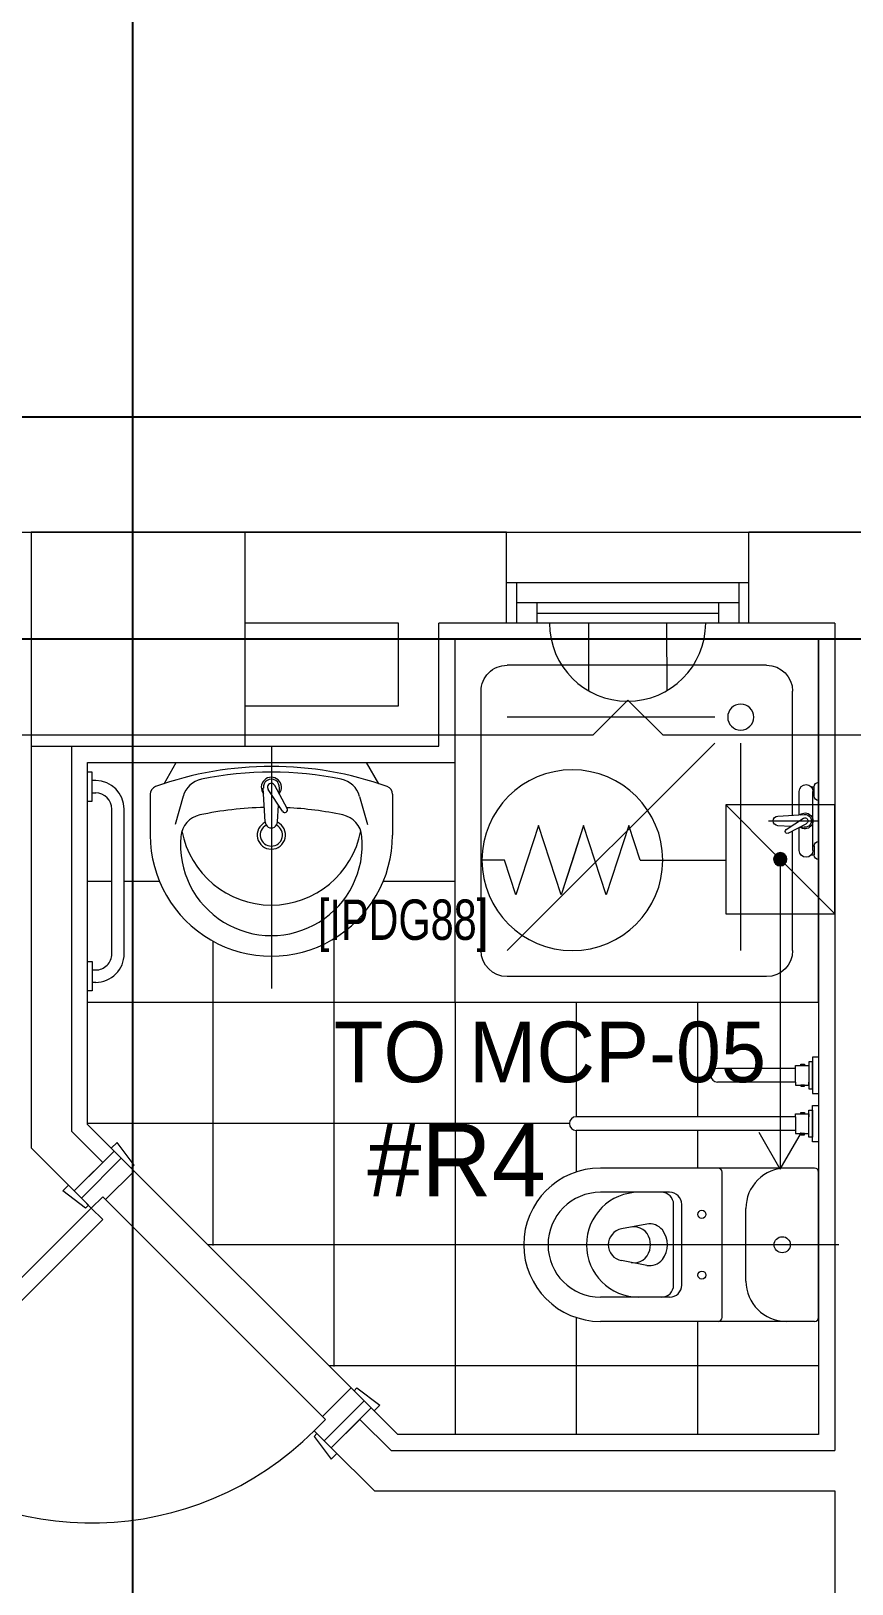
# Model space of a CAD drawing. Header units: metres. Extents: x 75097 to 220695, y -1557923 to -1361206.
# Drawn here: x 151311 to 153344, y -1428778 to -1424931 of the extents above; entities that cross this region are included whole.
import ezdxf

# ---------------------------------------------------------------- set-up
doc = ezdxf.new("R2010")
doc.units = ezdxf.units.M
doc.layers.get('0').update_dxf_attribs({"lineweight": 0})
for name, color, linetype, lineweight in [('A-100 - Copy$0$72_EGR_BASE_TEXT', 8, 'Continuous', 0), ('A-100 - Copy$0$Aluminum', 8, 'Continuous', 0), ('A-100 - Copy$0$car', 8, 'Continuous', 0), ('A-100 - Copy$0$Medical Equipment and Furniture', 8, 'Continuous', 0), ('A-100 - Copy$0$Proj', 8, 'Continuous', 0), ('A-100 - Copy$0$SANIT', 8, 'Continuous', 0), ('A-100 - Copy$0$Structure', 8, 'Continuous', 9), ('A-100 - Copy$0$Tiles', 8, 'Continuous', 0), ('A-100 - Copy$0$Walls', 8, 'Continuous', 0), ('A-100 - Copy$0$Wooden Joinery', 8, 'Continuous', 0)]:
    doc.layers.add(name, color=color, linetype=linetype, lineweight=lineweight)
for name, color, linetype in [('A-100 - Copy$0$axes', 8, 'Continuous'), ('AMA-SO-POWER', 85, 'Continuous'), ('PD-VENT', 8, 'Continuous')]:
    doc.layers.add(name, color=color, linetype=linetype)
doc.layers.add('E-POWR', color=7, linetype='Continuous', lineweight=9, true_color=0x4e7e3e)
doc.layers.add('EXF', color=7, linetype='Continuous', lineweight=0, true_color=0x4e7e3e)
doc.styles.add('A-100 - Copy$0$X3G_ENTITY_2587EA', font='swisscl.ttf', dxfattribs={"height": 200})
doc.styles.add('Optima_5', font='', dxfattribs={"height": 3.001645})
doc.styles.get("Standard").update_dxf_attribs({"font": 'GOTHIC.TTF'})
doc.styles.get('Optima_5').set_extended_font_data('Optima')

# ---------------------------------------------------------------- blocks, each defined once
blk = doc.blocks.new('WALL OUTLET')
at = {"layer": 'E-POWR', "extrusion": (9.94399e-05, 4.90741e-07, 1)}
blk.add_line((-193.4, 0, 0), (193.4, 0, 0), dxfattribs=at)
blk.add_line((-193.4, 0, 0), (193.4, 0, 0), dxfattribs=at)
at = {"layer": 'E-POWR', "extrusion": (9.94399e-05, 4.90741e-07, 1), "elevation": 0}
for points in [[(-96.7, 0), (-96.7, 167.5)], [(96.7, 0), (96.7, 167.5)]]:
    blk.add_lwpolyline(points, dxfattribs=at)
at = {"layer": 'E-POWR', "extrusion": (9.94399e-05, 4.90741e-07, 1)}
blk.add_arc((0, 0, 0), 193.4, 359.9963, 179.9963, dxfattribs=at)
blk = doc.blocks.new('E-WATER HEATER SKT')
at = {"layer": 'E-POWR'}
h = blk.add_hatch(color=256, dxfattribs=at)
h.dxf.hatch_style = 1
h.paths.add_polyline_path([(-0.4153, 0.0019, 1), (-0.4426, 0.0019, 1)])
for p, q in [((-0.5415, -0.1106), (-0.5415, 0.1144)), ((-0.5415, 0.1144), (-0.3165, 0.1144))]:
    blk.add_line(p, q, dxfattribs=at)
blk.add_lwpolyline([(-0.5415, 0.1144), (-0.3165, 0.1144), (-0.3165, -0.1106), (-0.5415, -0.1106)], close=True, dxfattribs=at)
for points in [[(-0.4208, 0.01), (-0.3165, 0.1144)], [(-0.1398, 0), (-0.1165, 0.0717), (-0.0932, 0)], [(-0.1398, 0), (-0.1165, 0.0717), (-0.0699, -0.0717), (-0.0233, 0.0717), (0.0233, -0.0717), (0.0699, 0.0717), (0.1165, -0.0717), (0.1398, 0), (0.1865, 0)], [(-0.0466, 0), (-0.0233, 0.0717), (0, 0)], [(0.0466, 0), (0.0699, 0.0717), (0.0932, 0)], [(-0.1398, 0), (-0.3165, 0)], [(-0.0932, 0), (-0.0699, -0.0717), (-0.0466, 0)], [(0, 0), (0.0233, -0.0717), (0.0466, 0)], [(0.0932, 0), (0.1165, -0.0717), (0.1398, 0)], [(-0.5415, -0.1106), (-0.4371, -0.0063)]]:
    blk.add_lwpolyline(points, dxfattribs=at)
for centre, radius in [((0, 0), 0.1865), ((-0.429, 0.0019), 0.0137)]:
    blk.add_circle(centre, radius, dxfattribs=at)
blk = doc.blocks.new('arrow')
at = {"layer": 'E-POWR'}
for points in [[(140757.7, -1398284.6), (140667.3, -1398232.4)], [(139990, -1398284.6), (140757.7, -1398284.6), (140757.7, -1398284.6)], [(140757.7, -1398284.6), (140667.3, -1398336.8)]]:
    blk.add_lwpolyline(points, dxfattribs=at)
blk = doc.blocks.new('A-100 - Copy$0$A$C5B88081F')
at = {"layer": 'A-100 - Copy$0$car'}
for p, q in [((91.9, -7.1), (629.3, -544.5)), ((558.6, -615.2), (21.2, -77.8))]:
    blk.add_line(p, q, dxfattribs=at)
at = {"layer": 'A-100 - Copy$0$Wooden Joinery'}
for p, q in [((1102.4, 41.7), (1038.7, -21.9)), ((1158.9, 41.7), (1130.6, 13.4)), ((1151.9, 34.6), (1144.8, 41.7)), ((1166, 34.6), (1158.9, 41.7)), ((1116.5, 27.6), (1052.9, -36.1)), ((1137.7, 20.5), (1130.6, 27.6)), ((1137.7, 6.3), (1130.6, 13.4)), ((1194.3, 6.3), (1201.4, -0.7)), ((1166, -21.9), (1173.1, -29)), ((1201.4, -0.7), (1173.1, -29)), ((1180.1, -21.9), (1187.2, -29)), ((1194.3, -7.8), (1201.4, -14.9)), ((1045.8, -71.4), (1038.7, -64.4)), ((1059.9, -57.3), (1045.8, -71.4)), ((1059.9, -57.3), (1052.9, -50.2)), ((1187.2, -43.2), (1123.6, -106.8)), ((1201.4, -57.3), (1137.7, -120.9)), ((1102.4, -99.7), (1088.2, -113.9)), ((1088.2, -113.9), (1095.3, -120.9)), ((1102.4, -99.7), (1109.4, -106.8))]:
    blk.add_line(p, q, dxfattribs=at)
for points in [[(106.1, 35.4), (113.1, 42.4), (70.7, 99), (56.6, 84.9)], [(636.4, -495), (1187.2, 55.8), (1215.5, 27.6), (664.7, -523.3)], [(14.1, -70.7), (7.1, -77.8), (-49.5, -35.4), (-35.4, -21.2)], [(671.8, -530.3), (678.8, -523.3), (735.4, -565.7), (721.2, -579.8)], [(565.7, -622.3), (558.6, -629.3), (601, -685.9), (615.2, -671.8)]]:
    blk.add_lwpolyline(points, close=True, dxfattribs=at)
for points in [[(88.4, 53), (-10.6, -46), (-28.3, -28.3), (70.7, 70.7), (88.4, 53)], [(88.4, 53), (113.1, 28.3), (84.9, 0), (91.9, -7.1), (21.2, -77.8), (-10.6, -46), (88.4, 53)], [(689.4, -548), (664.7, -523.3), (636.4, -551.5), (629.3, -544.5), (558.6, -615.2), (590.4, -647), (689.4, -548)], [(689.4, -548), (590.4, -647), (608.1, -664.7), (707.1, -565.7), (689.4, -548)]]:
    blk.add_lwpolyline(points, dxfattribs=at)
for centre, radius, start, end in [((664.7, -523.3), 780, 47.9395, 135), ((1123.6, 20.5), 30, 45, 135), ((1123.6, 20.5), 10, 45, 135), ((1059.9, -43.2), 30, 135, 225), ((1059.9, -43.2), 10, 135, 225), ((1180.1, -36.1), 10, 315, 45), ((1180.1, -36.1), 30, 315, 45), ((1116.5, -99.7), 10, 225, 315), ((1116.5, -99.7), 30, 225, 315)]:
    blk.add_arc(centre, radius, start, end, dxfattribs=at)
blk = doc.blocks.new('A-100 - Copy$0$SHOWER TRAY 80x80')
at = {"layer": 'A-100 - Copy$0$SANIT'}
for p, q in [((0, 0), (0, 0.8)), ((0.8, 0.8), (0, 0.8)), ((0.8, 0), (0.8, 0.8)), ((0.1143, 0.7429), (0.6857, 0.7429)), ((0.0571, 0.4124), (0.0571, 0.6857)), ((0.7429, 0.1143), (0.7429, 0.6857)), ((0.2286, 0.6286), (0.6857, 0.6286)), ((0.1714, 0.1143), (0.1714, 0.5714)), ((0.2286, 0.5714), (0.6857, 0.1143)), ((0.01, 0.455), (0.01, 0.475)), ((0.0163, 0.475), (0.01, 0.475)), ((0.0125, 0.455), (0.01, 0.455)), ((0.0125, 0.335), (0.0125, 0.465)), ((0.0425, 0.4133), (0.0425, 0.465)), ((0.0895, 0.4105), (0.0316, 0.4139)), ((0.11, 0.4), (0, 0.4)), ((0.0667, 0.3728), (0.0271, 0.3939)), ((0.0407, 0.3866), (0.0316, 0.3861)), ((0.0715, 0.3808), (0.0334, 0.4058)), ((0.0425, 0.335), (0.0425, 0.3857)), ((0.0571, 0.1143), (0.0571, 0.3779)), ((0.0608, 0.3878), (0.0895, 0.3895)), ((0.01, 0.345), (0.01, 0.325)), ((0.0125, 0.345), (0.01, 0.345)), ((0.0163, 0.325), (0.01, 0.325)), ((0.1143, 0.0571), (0.6857, 0.0571)), ((0, 0), (0.8, 0))]:
    blk.add_line(p, q, dxfattribs=at)
blk.add_circle((0.1714, 0.6286), 0.0286, dxfattribs=at)
for centre, radius, start, end in [((0.1143, 0.6857), 0.0571, 90, 180), ((0.6857, 0.6857), 0.0571, 360, 90), ((0, 0.475), 0.01, 0, 90), ((0.0275, 0.465), 0.015, 0, 180), ((0, 0.455), 0.01, 270, 0), ((0.03, 0.4), 0.0175, 49.632, 309.2526), ((0.03, 0.4), 0.014, 83.2671, 276.7329), ((0.0895, 0.4), 0.0105, 270, 90), ((0.03, 0.4), 0.00676, 54.0423, 244.5873), ((0.0691, 0.3768), 0.00467, 239.3148, 59.3148), ((0, 0.345), 0.01, 0, 90), ((0, 0.325), 0.01, 270, 0), ((0.0275, 0.335), 0.015, 180, 0), ((0.1143, 0.1143), 0.0571, 180, 270), ((0.6857, 0.1143), 0.0571, 270, 360)]:
    blk.add_arc(centre, radius, start, end, dxfattribs=at)
blk = doc.blocks.new('A-100 - Copy$0$lav-manta 60')
at = {"layer": 'A-100 - Copy$0$SANIT'}
for p, q in [((0, 0.04), (0, -0.56)), ((-0.2658, -0.0529), (-0.2358, 0)), ((-0.2358, 0), (0.2358, 0)), ((0.2658, -0.0529), (0.2358, 0)), ((-0.015, -0.1473), (-0.0199, -0.064)), ((0.0274, -0.121), (-0.0078, -0.0673)), ((0.0389, -0.1142), (0.0087, -0.0575)), ((0.0191, -0.077), (0.0199, -0.064)), ((-0.3, -0.0789), (-0.3, -0.18)), ((-0.2185, -0.0841), (-0.2383, -0.1537)), ((0.015, -0.1473), (0.0174, -0.1057)), ((0.2185, -0.0841), (0.2383, -0.1537)), ((0.3, -0.0789), (0.3, -0.18))]:
    blk.add_line(p, q, dxfattribs=at)
for centre, radius, start, end in [((0, -0.8557), 0.8457, 70.1771, 109.8229), ((0, -0.8696), 0.8457, 78.1914, 101.8086), ((0, -0.0617), 0.025, 320.7474, 220.368), ((-0.28, -0.0789), 0.02, 109.8229, 180), ((-0.1608, -0.1006), 0.06, 101.8086, 164.0794), ((0, -0.0617), 0.02, 353.2671, 186.682), ((0, -0.0617), 0.00966, 25.4127, 215.9577), ((0.1608, -0.1006), 0.06, 15.9206, 78.1914), ((0.28, -0.0789), 0.02, 0, 70.1771), ((0, -0.9572), 0.8457, 91.1572, 102.0883), ((0, -0.9572), 0.8457, 88.5486, 88.844), ((0.0332, -0.1176), 0.00666, 210.6852, 30.6852), ((0, -0.9572), 0.8457, 77.9117, 87.4274), ((-0.1645, -0.189), 0.06, 102.0883, 174.8142), ((0, -0.18), 0.035, 115.3106, 64.6894), ((0, -0.1473), 0.015, 180, 0), ((0.1645, -0.189), 0.06, 5.1858, 77.9117), ((0, -0.18), 0.3, 180, 0), ((0, -0.2039), 0.2252, 174.8142, 5.1858), ((0, -0.1282), 0.2252, 190.6097, 349.3903), ((0, -0.18), 0.0275, 117.1496, 62.8504)]:
    blk.add_arc(centre, radius, start, end, dxfattribs=at)
blk = doc.blocks.new('A-100 - Copy$0$WC manta')
at = {"layer": 'A-100 - Copy$0$SANIT'}
for p, q in [((-0.13, 0.18), (-0.13, -0.18)), ((-0.12, 0.19), (0.41, 0.19)), ((0.109, 0.18), (0.109, -0.18)), ((0.239, 0.13), (0.41, 0.13)), ((0.05, 0.09), (0.05, -0.09)), ((0.209, 0.1), (0.209, -0.1)), ((0.229, 0.1), (0.229, -0.1)), ((0.2955, 0.051), (0.3581, 0.0393)), ((-0.18, 0), (0.65, 0)), ((0.2955, -0.051), (0.3581, -0.0393)), ((0.239, -0.13), (0.41, -0.13)), ((-0.12, -0.19), (0.41, -0.19))]:
    blk.add_line(p, q, dxfattribs=at)
for centre, radius in [((0.159, 0.0752), 0.01), ((-0.04, 0), 0.02), ((0.159, -0.0753), 0.01)]:
    blk.add_circle(centre, radius, dxfattribs=at)
for centre, radius, start, end in [((-0.12, 0.18), 0.01, 90, 180), ((-0.05, 0.09), 0.1, 0, 90), ((0.119, 0.18), 0.01, 90, 180), ((0.41, 0), 0.19, 270, 90), ((0.239, 0.1), 0.03, 90, 180), ((0.259, 0.1), 0.03, 90, 180), ((0.3147, 0), 0.13, 270, 90), ((0.41, 0), 0.13, 270, 90), ((0.2882, 0.0117), 0.04, 79.4289, 141.525), ((0.3271, 0.0044), 0.04, 79.4289, 166.4176), ((0.3507, 0), 0.04, 280.5711, 79.4289), ((0.3029, 0), 0.0588, 141.525, 218.475), ((0.3454, 0), 0.0588, 166.4176, 193.5824), ((0.2882, -0.0117), 0.04, 218.475, 280.5711), ((0.3271, -0.0044), 0.04, 193.5824, 280.5711), ((-0.05, -0.09), 0.1, 270, 0), ((0.239, -0.1), 0.03, 180, 270), ((0.259, -0.1), 0.03, 180, 270), ((-0.12, -0.18), 0.01, 180, 270), ((0.119, -0.18), 0.01, 180, 270)]:
    blk.add_arc(centre, radius, start, end, dxfattribs=at)
blk = doc.blocks.new('A-100 - Copy')
at = {"layer": 'A-100 - Copy$0$Aluminum'}
for p, q in [((153088.3, -1426297.7, -2.4), (152488.3, -1426297.7, -2.4)), ((152513.3, -1426297.7, -2.4), (152513.3, -1426397.7, -2.4)), ((153063.3, -1426297.7, -2.4), (153063.3, -1426397.7, -2.4)), ((153063.3, -1426347.7, -2.4), (152513.3, -1426347.7, -2.4)), ((152563.3, -1426347.7, -2.4), (152563.3, -1426397.7, -2.4)), ((153013.3, -1426347.7, -2.4), (153013.3, -1426397.7, -2.4)), ((153088.3, -1426397.7, -2.4), (152488.3, -1426397.7, -2.4)), ((152563.3, -1426372.7, -2.4), (153013.3, -1426372.7, -2.4))]:
    blk.add_line(p, q, dxfattribs=at)
at = {"layer": 'A-100 - Copy$0$axes'}
for p, q in [((151563.3, -1477297.4, 0), (151563.3, -1391762.7, 0)), ((178940.3, -1425887.7, 2.4), (96042.2, -1425887.7, 2.4)), ((178940.3, -1426437.7, 2.4), (96049.7, -1426437.7, 2.4))]:
    blk.add_line(p, q, dxfattribs=at)
at = {"layer": 'A-100 - Copy$0$Medical Equipment and Furniture', "elevation": 0}
blk.add_lwpolyline([(115563.3, -1421042.7), (122868.3, -1421042.7), (122868.3, -1426172.7), (159028.3, -1426172.7), (159136.2, -1440572.7), (159048.3, -1440572.7), (159048.3, -1440877.7)], dxfattribs=at)
at = {"layer": 'A-100 - Copy$0$Proj'}
blk.add_line((152488.3, -1426172.7, 0), (153088.3, -1426172.7, 0), dxfattribs=at)
at = {"layer": 'A-100 - Copy$0$SANIT'}
for p, q in [((151462.9, -1426767.1, -2.4), (151451.2, -1426767.1, -2.4)), ((151462.9, -1426839.1, -2.4), (151462.9, -1426767.1, -2.4)), ((151471.2, -1426787.8, -2.4), (151462.9, -1426787.8, -2.4)), ((151462.9, -1426818.4, -2.4), (151471.2, -1426818.4, -2.4)), ((151451.2, -1426839.1, -2.4), (151462.9, -1426839.1, -2.4)), ((151511.2, -1427217.6, -2.4), (151511.2, -1426858.1, -2.4)), ((151541.8, -1427217.8, -2.4), (151541.8, -1426858, -2.4)), ((151451.2, -1427236.3, -2.4), (151462.9, -1427236.3, -2.4)), ((151462.9, -1427236.3, -2.4), (151462.9, -1427308.3, -2.4)), ((151462.9, -1427257, -2.4), (151471.2, -1427257, -2.4)), ((151471.2, -1427287.6, -2.4), (151462.9, -1427287.6, -2.4)), ((151462.9, -1427308.3, -2.4), (151451.2, -1427308.3, -2.4)), ((153261.2, -1427472.7, -2.4), (153246.2, -1427472.7, -2.4)), ((153246.2, -1427472.7, -2.4), (153246.2, -1427562.7, -2.4)), ((153204.3, -1427500.7, -2.4), (153011.2, -1427500.7, -2.4)), ((153204.3, -1427500.7, -2.4), (153204.3, -1427493.4, -2.4)), ((153204.3, -1427493.4, -2.4), (153237.1, -1427493.4, -2.4)), ((153204.3, -1427534.7, -2.4), (153204.3, -1427500.7, -2.4)), ((153217.2, -1427490.3, -2.4), (153226, -1427490.3, -2.4)), ((153217.2, -1427493.4, -2.4), (153217.2, -1427490.3, -2.4)), ((153226, -1427493.4, -2.4), (153217.2, -1427493.4, -2.4)), ((153226, -1427490.3, -2.4), (153226, -1427493.4, -2.4)), ((153246.2, -1427484.4, -2.4), (153237.1, -1427484.4, -2.4)), ((153237.1, -1427484.4, -2.4), (153237.1, -1427551.1, -2.4)), ((153246.2, -1427551.1, -2.4), (153246.2, -1427484.4, -2.4)), ((153204.3, -1427534.7, -2.4), (153011.2, -1427534.7, -2.4)), ((153204.3, -1427534.7, -2.4), (153204.3, -1427542.1, -2.4)), ((153204.3, -1427542.1, -2.4), (153237.1, -1427542.1, -2.4)), ((153217.2, -1427542.1, -2.4), (153217.2, -1427545.1, -2.4)), ((153226, -1427542.1, -2.4), (153217.2, -1427542.1, -2.4)), ((153217.2, -1427545.1, -2.4), (153226, -1427545.1, -2.4)), ((153226, -1427545.1, -2.4), (153226, -1427542.1, -2.4)), ((153237.1, -1427542.1, -2.4), (153237.1, -1427534.7, -2.4)), ((153237.1, -1427551.1, -2.4), (153246.2, -1427551.1, -2.4)), ((153246.2, -1427562.7, -2.4), (153261.2, -1427562.7, -2.4)), ((153246.2, -1427592.7, -2.4), (153261.2, -1427592.7, -2.4)), ((153246.2, -1427682.7, -2.4), (153246.2, -1427592.7, -2.4)), ((153204.3, -1427620.7, -2.4), (152661.2, -1427620.7, -2.4)), ((153204.3, -1427613.4, -2.4), (153237.1, -1427613.4, -2.4)), ((153204.3, -1427620.7, -2.4), (153204.3, -1427613.4, -2.4)), ((153204.3, -1427620.7, -2.4), (153204.3, -1427654.7, -2.4)), ((153217.2, -1427610.4, -2.4), (153226, -1427610.4, -2.4)), ((153217.2, -1427613.4, -2.4), (153217.2, -1427610.4, -2.4)), ((153226, -1427613.4, -2.4), (153217.2, -1427613.4, -2.4)), ((153226, -1427610.4, -2.4), (153226, -1427613.4, -2.4)), ((153237.1, -1427671.1, -2.4), (153237.1, -1427604.4, -2.4)), ((153237.1, -1427604.4, -2.4), (153246.2, -1427604.4, -2.4)), ((153237.1, -1427613.4, -2.4), (153237.1, -1427620.7, -2.4)), ((153246.2, -1427604.4, -2.4), (153246.2, -1427671.1, -2.4)), ((153204.3, -1427654.7, -2.4), (152661.2, -1427654.7, -2.4)), ((153204.3, -1427654.7, -2.4), (153204.3, -1427662.1, -2.4)), ((153204.3, -1427662.1, -2.4), (153237.1, -1427662.1, -2.4)), ((153217.2, -1427662.1, -2.4), (153217.2, -1427665.1, -2.4)), ((153226, -1427662.1, -2.4), (153217.2, -1427662.1, -2.4)), ((153217.2, -1427665.1, -2.4), (153226, -1427665.1, -2.4)), ((153226, -1427665.1, -2.4), (153226, -1427662.1, -2.4)), ((153237.1, -1427662.1, -2.4), (153237.1, -1427654.7, -2.4)), ((153246.2, -1427671.1, -2.4), (153237.1, -1427671.1, -2.4)), ((153261.2, -1427682.7, -2.4), (153246.2, -1427682.7, -2.4))]:
    blk.add_line(p, q, dxfattribs=at)
for centre, radius, start, end in [((151471.2, -1426858.4, -2.4), 70.6, 359.9995, 89.9995), ((151471.2, -1426858.4, -2.4), 40, 359.9995, 89.9995), ((151471.2, -1427217, -2.4), 40, 270.0005, 0.0005), ((151471.2, -1427217, -2.4), 70.6, 270.0005, 0.0005), ((153011.2, -1427517.7, -2.4), 17, 89.9962, 269.9962), ((152661.2, -1427637.7, -2.4), 17, 89.9964, 269.9964)]:
    blk.add_arc(centre, radius, start, end, dxfattribs=at)
at = {"layer": 'A-100 - Copy$0$Structure', "elevation": 0}
blk.add_lwpolyline([(151311.2, -1426702.7), (151841.2, -1426702.7), (151841.2, -1426172.7), (151311.2, -1426172.7)], close=True, dxfattribs=at)
at = {"layer": 'A-100 - Copy$0$Tiles'}
for p, q in [((152361.2, -1426737.7, -2.4), (152361.2, -1426737.7, 0)), ((151511.2, -1427037.7, -2.4), (151451.2, -1427037.7, -2.4)), ((151629.1, -1427037.7, -2.4), (151541.8, -1427037.7, -2.4)), ((152361.2, -1427037.7, -2.4), (152183.3, -1427037.7, -2.4)), ((151761.2, -1427185.3, -2.4), (151761.2, -1427939.7, -2.4)), ((152061.2, -1427179.5, -2.4), (152061.2, -1428239.7, -2.4)), ((152361.2, -1427337.7, -2.4), (151451.2, -1427337.7, -2.4)), ((152361.2, -1427337.7, -2.4), (152361.2, -1428407.7, -2.4)), ((152661.2, -1427337.7, -2.4), (152661.2, -1427620.7, -2.4)), ((152961.2, -1427337.7, -2.4), (152961.2, -1427620.7, -2.4)), ((152644.2, -1427637.7, -2.4), (151451.2, -1427637.7, -2.4)), ((152661.2, -1427654.7, -2.4), (152661.2, -1427757.4, -2.4)), ((152961.2, -1427654.7, -2.4), (152961.2, -1427747.7, -2.4)), ((152531.2, -1427937.7, -2.4), (151749.2, -1427937.7, -2.4)), ((152661.2, -1428118, -2.4), (152661.2, -1428407.7, -2.4)), ((152961.2, -1428127.7, -2.4), (152961.2, -1428407.7, -2.4)), ((153261.2, -1428237.7, -2.4), (152049.2, -1428237.7, -2.4))]:
    blk.add_line(p, q, dxfattribs=at)
at = {"layer": 'A-100 - Copy$0$Tiles', "elevation": -4.7}
blk.add_lwpolyline([(151517, -1427705.5), (151451.2, -1427639.7), (151451.2, -1426742.7), (152361.2, -1426742.7), (152361.2, -1426437.7), (153261.2, -1426437.7), (153261.2, -1428407.7), (152219.2, -1428407.7), (152153.4, -1428341.9)], dxfattribs=at)
at = {"layer": 'A-100 - Copy$0$Walls'}
for p, q in [((152488.3, -1426172.7, 0), (151841.2, -1426172.7, 0)), ((152488.3, -1426397.7, 0), (152488.3, -1426172.7, 0)), ((153638.3, -1426172.7, 0), (153088.3, -1426172.7, 0)), ((153088.3, -1426397.7, 0), (153088.3, -1426172.7, 0)), ((152221.2, -1426397.7, 0), (151841.2, -1426397.7, 0)), ((152488.3, -1426397.7, 0), (152321.2, -1426397.7, 0)), ((153301.2, -1426397.7, 0), (153088.3, -1426397.7, 0)), ((153301.2, -1426397.7, 0), (153301.2, -1428447.7, 0)), ((151311.2, -1426702.7, 0), (151311.2, -1427697.7, 0)), ((151411.2, -1426702.7, 0), (151411.2, -1427656.3, 0)), ((151488.7, -1427733.8, 0), (151411.2, -1427656.3, 0)), ((151418, -1427804.5, 0), (151311.2, -1427697.7, 0)), ((151418, -1427804.5, 0), (151488.7, -1427733.8, 0)), ((152054.4, -1428440.9, 0), (152125.1, -1428370.2, 0)), ((152202.7, -1428447.7, 0), (152125.1, -1428370.2, 0)), ((152161.2, -1428547.7, 0), (152054.4, -1428440.9, 0)), ((152202.7, -1428447.7, 0), (153301.2, -1428447.7, 0)), ((152161.2, -1428547.7, 0), (153301.2, -1428547.7, 0)), ((153301.2, -1428547.7, 0), (153301.2, -1430035.6, 0))]:
    blk.add_line(p, q, dxfattribs=at)
at = {"layer": 'A-100 - Copy$0$Walls', "elevation": 0}
for points in [[(151841.2, -1426702.7), (152321.2, -1426702.7), (152321.2, -1426397.7)], [(151841.2, -1426602.7), (152221.2, -1426602.7), (152221.2, -1426397.7)]]:
    blk.add_lwpolyline(points, dxfattribs=at)
at = {"layer": 'A-100 - Copy$0$SANIT'}
for name, p, xscale, yscale, zscale, rotation in [('A-100 - Copy$0$SHOWER TRAY 80x80', (153261.2, -1427337.7, -2.4), -1125.00003893818, 1125.00003893818, 1125.00003893818, 359.9999999234013), ('A-100 - Copy$0$lav-manta 60', (151906.2, -1426742.7, -4.7), 1000.000000000223, 1000.000000000223, 1000.000000000223, 359.998164510126), ('A-100 - Copy$0$WC manta', (153131.2, -1427937.7, -2.4), 999.9999999999964, 999.9999999999964, 999.9999999999964, 179.998164510126)]:
    blk.add_blockref(name, p, dxfattribs=dict(at, xscale=xscale, yscale=yscale, zscale=zscale, rotation=rotation))
at = {"layer": 'A-100 - Copy$0$Wooden Joinery', "rotation": 180}
blk.add_blockref('A-100 - Copy$0$A$C5B88081F', (152125.1, -1428370.2, -2.4), dxfattribs=at)
at = {"layer": 'A-100 - Copy$0$72_EGR_BASE_TEXT', "insert": (152232.3, -1427082.4, -2.4), "char_height": 100, "attachment_point": 2, "style": 'A-100 - Copy$0$X3G_ENTITY_2587EA'}
blk.add_mtext('[IPDG88]', dxfattribs=at)

msp = doc.modelspace()

# ---------------------------------------------------------------- linework, layer by layer
at = {"layer": 'EXF', "color": 85}
msp.add_lwpolyline([(153939.2, -1426588.5), (153939.2, -1426588.5), (153852, -1426675.6), (152876.4, -1426675.6), (152789.2, -1426588.5), (152702, -1426675.6), (148187.6, -1426675.6), (148187.6, -1426437.7), (146886.4, -1426437.7), (146886.4, -1426675.6), (142814.3, -1426675.6), (142727.2, -1426588.5), (142640, -1426675.6), (138500.3, -1426677)], dxfattribs=at)

# ---------------------------------------------------------------- block references
at = {"layer": 'AMA-SO-POWER', "color": 85, "xscale": -1200, "yscale": 1200, "zscale": 1200, "rotation": 359.9999534452681}
msp.add_blockref('E-WATER HEATER SKT', (152651.5, -1426985, 0), dxfattribs=at)
at = {"layer": 'E-POWR', "color": 85, "rotation": 269.9999999999976}
msp.add_blockref('arrow', (1551450.9, -1286992.7, 0), dxfattribs=at)
at = {"layer": 'PD-VENT', "color": 85, "rotation": 180.0183656982871}
msp.add_blockref('WALL OUTLET', (152788.3, -1426397.7, -2.4), dxfattribs=at)

# ---------------------------------------------------------------- texts
at = {"layer": 'E-POWR'}
msp.add_text('TO MCP-05', height=150, dxfattribs=at).set_placement((152061.2, -1427535, -2.4))
at = {"layer": 'E-POWR', "insert": (152143.8, -1427637.7, -2.4), "char_height": 180.1, "width": 3.637978807091713e-12, "attachment_point": 1, "rotation": 360, "line_spacing_factor": 1.047943, "style": 'Optima_5'}
msp.add_mtext('#R4', dxfattribs=at)

# ---------------------------------------------------------------- next in the draw order: block references
msp.add_blockref('A-100 - Copy', (0, 0))

doc.saveas('drawing.dxf')
